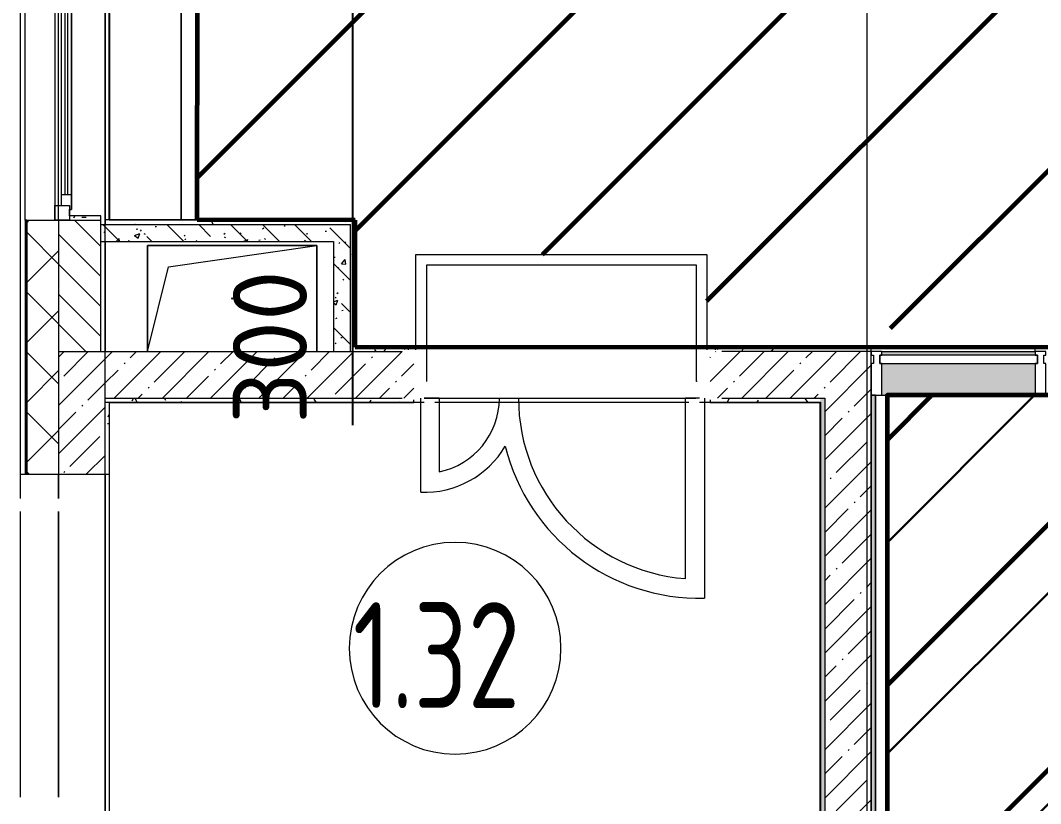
# Model space of a CAD drawing. Header units: millimetres. Extents: x -213911 to 415037, y -3642 to 107391.
# Drawn here: x -225 to 4595, y 5629 to 9327 of the extents above; entities that cross this region are included whole.
import ezdxf

# ---------------------------------------------------------------- set-up
doc = ezdxf.new("R2010")
doc.units = ezdxf.units.MM
for name, color, linetype, lineweight in [('2)CF1', 5, 'Continuous', 30), ('5.5) Перег WD5', 3, 'Continuous', 40), ('7.5) Окраска потолка с инж комм.', 140, 'Continuous', 60), ('7.5.1) Окраска опуска черная', 140, 'Continuous', 60), ('A-AREA-IDEN', 7, 'Continuous', 9), ('A-FLOR', 7, 'Continuous', 9), ('A-GENM', 7, 'Continuous', 9), ('A-GLAZ', 7, 'Continuous', 9), ('A-GLAZ-1', 7, 'Continuous', 5), ('A-GLAZ-CURT', 7, 'Continuous', 9), ('A-GLAZ-CURT-1', 7, 'Continuous', 5), ('A-GLAZ-CURT-2', 7, 'Continuous', 20), ('A-GLAZ-CWMG', 7, 'Continuous', 9), ('A-GLAZ-CWMG-1', 7, 'Continuous', 20), ('A-WALL', 7, 'Continuous', 5), ('I-WALL', 7, 'Continuous', 5), ('Оси', 7, 'Continuous', 9)]:
    doc.layers.add(name, color=color, linetype=linetype, lineweight=lineweight)
doc.layers.add('A-WALL-1', color=9, linetype='Continuous', lineweight=5, true_color=0x808080)
doc.layers.add('A-WALL-FNSH-1', color=9, linetype='Continuous', lineweight=5, true_color=0x808080)
doc.styles.add('ISOCPEUR_1', font='isocpeur.ttf', dxfattribs={"height": 350})
doc.styles.add('СПДС', font='ГОСТ тип А.ttf', dxfattribs={"width": 0.9})
doc.dimstyles.new('ISO-2_0_0_9К_Средний_округл2', dxfattribs={"dimscale": 304.8, "dimtxt": 199.196235, "dimasz": 0.492126, "dimexe": 0.393701, "dimexo": 0, "dimgap": 0, "dimtad": 1, "dimdec": 0, "dimrnd": 10, "dimzin": 0, "dimdsep": 46, "dimtxsty": 'ISOCPEUR_1', "dimblk1": 'OBLIQUE', "dimblk2": 'OBLIQUE', "dimsah": 1, "dimcen": 0.09, "dimdle": 0.393701, "dimazin": 0, "dimtfac": 1, "dimtdec": 4, "dimtix": 1, "dimtmove": 0, "dimatfit": 3, "dimfxl": 1, "dimtvp": 1, "dimtolj": 1, "dimtzin": 0, "dimarcsym": 2})
pattern_1 = [(45, (64.7, -136.06), (-114.0493, 114.0493), []), (45, (178.75, -136.06), (-114.0493, 114.0493), [201.612, -40.322, 6.706, -33.617])]
pattern_2 = [(135, (64.7, -136.06), (-150.8683, -150.8683), [213.36, -35.56, 7.112, -35.56]), (135, (64.7, 14.71), (-150.8683, -150.8683), []), (50, (64.7, -136.06), (255.0577, -22.3145), [26.67, -293.37]), (355, (64.7, -136.06), (-49.3404, 267.479), [21.336, -234.696]), (100.451, (85.96, -137.92), (205.7195, 245.1636), [22.666, -249.326]), (46.184, (64.7, -64.94), (379.511, -58.86), [40.005, -440.055]), (96.636, (96.33, -69.85), (332.363, 346.399), [33.999, -373.989]), (351.184, (64.7, -64.94), (332.367, 346.395), [32.004, -352.044]), (21, (100.26, -82.72), (212.26, -143.171), [26.67, -293.37]), (326, (100.26, -82.72), (86.522, 257.863), [21.336, -234.696]), (71.451, (117.95, -94.65), (298.784, 114.69), [22.666, -249.326]), (37.5, (64.7, -136.06), (4.3238, 118.3775), [6.706, -225.146, 6.706, -231.546, -235.585]), (37.5, (64.7, -136.06), (4.3238, 118.3775), [-470.103, 6.706, -228.879]), (7.5, (64.7, -136.06), (93.5476, 140.2533), [6.706, -129.134, 6.706, -219.812, -89.789]), (7.5, (64.7, -136.06), (93.5476, 140.2533), [-362.356, 6.706, -83.083]), (327.5, (-14.6, -136.06), (189.8273, -8.0202), [6.706, -82.194, 6.706, -270.662, -368.046]), (327.5, (-14.6, -136.06), (189.8273, -8.0202), [-366.268, 6.706, -361.34]), (317.5, (-50.16, -136.06), (207.381, 35.5976), [6.706, -108.864, 6.706, -177.495, -261.366]), (317.5, (-50.16, -136.06), (207.381, 35.5976), [-299.771, 6.706, -254.66])]
pattern_3 = [(0, (64.7, -136.06), (243.84, 60.96), [20.117, -162.763, 20.117, -162.763, -975.36]), (0, (64.7, -136.06), (243.84, 60.96), [-365.76, 20.117, -345.643, 20.117, -162.763, -426.72]), (0, (64.7, -136.06), (243.84, 60.96), [-914.4, 20.117, -101.803, 20.117, -284.683]), (120, (156.14, -105.58), (-174.7129, 180.69163), [20.117, -162.763, 20.117, -162.763, -975.36]), (120, (156.14, -105.58), (-174.7129, 180.69163), [-365.76, 20.117, -345.643, 20.117, -162.763, -426.72]), (120, (156.14, -105.58), (-174.7129, 180.69163), [-914.4, 20.117, -101.803, 20.117, -284.683]), (240, (186.62, 16.34), (-69.1271, -241.65163), [20.117, -162.763, 20.117, -162.763, -975.36]), (240, (186.62, 16.34), (-69.1271, -241.65163), [-365.76, 20.117, -345.643, 20.117, -162.763, -426.72]), (240, (186.62, 16.34), (-69.1271, -241.65163), [-914.4, 20.117, -101.803, 20.117, -284.683])]

# ---------------------------------------------------------------- blocks, each defined once
blk = doc.blocks.new('120_Окно_СКБ_2Ст - 120_Окно_СКБ_2Ст 2300х2500 _мал створка справа_-22272277-Объем проектирования 1 этажа')
at = {"layer": 'A-GLAZ'}
for p, q in [((-1150, -127), (-1150, -57)), ((-1150, -57), (-1080, -57)), ((-1080, -57), (-1080, -127)), ((250, -87), (-1080, -87)), ((-1080, -87), (-1080, -127)), ((-1030, -137), (-1030, -87)), ((200, -137), (200, -87)), ((250, -127), (250, -57)), ((250, -57), (320, -57)), ((250, -127), (250, -87)), ((320, -57), (320, -127)), ((1080, -87), (320, -87)), ((320, -87), (320, -127)), ((370, -137), (370, -87)), ((1030, -137), (1030, -87)), ((1080, -127), (1080, -57)), ((1080, -57), (1150, -57)), ((1080, -127), (1080, -87)), ((1150, -57), (1150, -127)), ((-1080, -127), (-1150, -127)), ((-1080, -127), (-1100, -127)), ((-1100, -127), (-1100, -137)), ((-1100, -137), (270, -137)), ((270, -137), (-1100, -137)), ((320, -127), (250, -127)), ((270, -127), (250, -127)), ((270, -137), (270, -127)), ((320, -127), (300, -127)), ((300, -127), (300, -137)), ((300, -137), (1100, -137)), ((1100, -137), (300, -137)), ((1150, -127), (1080, -127)), ((1100, -127), (1080, -127)), ((1100, -137), (1100, -127))]:
    blk.add_line(p, q, dxfattribs=at)
at = {"layer": 'A-GLAZ-1'}
for p, q in [((1150, -57), (-1150, -57)), ((-1130, -127), (-1100, -127)), ((-1030, -107), (200, -107)), ((200, -117), (-1030, -117)), ((270, -127), (300, -127)), ((370, -107), (1030, -107)), ((1030, -117), (370, -117)), ((1100, -127), (1130, -127))]:
    blk.add_line(p, q, dxfattribs=at)
blk = doc.blocks.new('Прямоугольный импост - Импост структурный с накладкой - 190мм-31924846-Объем проектирования 1 этажа')
at = {"layer": 'A-GLAZ-CWMG-1'}
for p, q in [((-50, 0), (-50, 17)), ((-50, 17), (0, 17)), ((-40, 0), (-50, 0)), ((-40, -40), (-40, 0)), ((0, 0), (-10, 0)), ((-10, 0), (-10, -40)), ((0, 17), (0, 0)), ((-50, -190), (-50, -40)), ((-50, -40), (-40, -40)), ((-10, -40), (0, -40)), ((0, -40), (0, -190)), ((0, -190), (-50, -190))]:
    blk.add_line(p, q, dxfattribs=at)
blk = doc.blocks.new('Системная панель - Стекло - 40мм-31924990-Объем проектирования 1 этажа')
at = {"layer": 'A-GLAZ-CURT-1'}
h = blk.add_hatch(dxfattribs=at)
h.set_pattern_fill('FP_188', color=256, style=0, pattern_type=2)
h.set_pattern_definition([(225, (4342.5, 7683), (565.685, -565.685), [400, -1200]), (225, (4742.5, 7883), (565.685, -565.685), [1200, -400]), (225, (3942.5, 8083), (565.685, -565.685), [400, -1200])])
h.paths.add_polyline_path([(372.5, 40), (-372.5, 40), (-372.5, 0), (372.5, 0), (372.5, 3)])
at = {"layer": 'A-GLAZ-CURT-2'}
for p, q in [((372.5, 40), (-372.5, 40)), ((-372.5, 40), (-372.5, 0)), ((-372.5, 0), (372.5, 0)), ((372.5, 0), (372.5, 40))]:
    blk.add_line(p, q, dxfattribs=at)
blk = doc.blocks.new('Прямоугольный импост - Импост структурный с накладкой - 190мм-23800918-Объем проектирования 1 этажа')
at = {"layer": 'A-GLAZ-CWMG'}
for points in [[(4505, 7883), (4505, 7900), (3780, 7900), (3780, 7883), (4060, 7883)], [(3803.3, 7693), (4505, 7693), (4505, 7843), (3780, 7843), (3780, 7693)]]:
    blk.add_hatch(color=256, dxfattribs=at).paths.add_polyline_path(points)
for p, q in [((3780, 7900), (4505, 7900)), ((3780, 7693), (4505, 7693))]:
    blk.add_line(p, q, dxfattribs=at)
blk = doc.blocks.new('Прямоугольный импост - Импост структурный с накладкой - 190мм-31924841-Объем проектирования 1 этажа')
at = {"layer": 'A-GLAZ-CWMG-1'}
for p, q in [((-25, 0), (-25, 17)), ((-25, 17), (25, 17)), ((-15, 0), (-25, 0)), ((-15, -40), (-15, 0)), ((25, 0), (15, 0)), ((15, 0), (15, -40)), ((25, 17), (25, 0)), ((-25, -190), (-25, -40)), ((-25, -40), (-15, -40)), ((15, -40), (25, -40)), ((25, -40), (25, -190)), ((25, -190), (-25, -190))]:
    blk.add_line(p, q, dxfattribs=at)
blk = doc.blocks.new('GM_Отверстие прямоугольное _в плите_ - Отверстие-21979368-Объем проектирования 1 этажа')
at = {"layer": 'A-GENM'}
for p, q in [((-400, -250), (-400, 250)), ((-400, 250), (400, 250)), ((400, 250), (-400, 250)), ((-400, 250), (-400, -250)), ((-300, 150), (400, 250)), ((400, 250), (400, -250)), ((400, -250), (400, 250)), ((-400, -250), (-300, 150))]:
    blk.add_line(p, q, dxfattribs=at)
for start, end in [(360, 180), (180, 360)]:
    blk.add_arc((0, 0), 2.5, start, end, dxfattribs=at)
blk = doc.blocks.new('Зашивка приборов отопления14 - Зашивка приборов отопления-33280456-Объем проектирования 1 этажа')
at = {"layer": 'A-WALL'}
for p, q in [((37471.9, 23439), (35392.9, 23439)), ((35391.9, 23079), (37471.9, 23079)), ((37471.9, 23079), (35391.9, 23079)), ((35391.9, 23004), (37471.9, 23004))]:
    blk.add_line(p, q, dxfattribs=at)
blk = doc.blocks.new('Марка_Помещения - Номер-25198446-Объем проектирования 1 этажа')
at = {"layer": 'A-AREA-IDEN'}
for start, end in [(360, 180), (180, 360)]:
    blk.add_arc((0, 0), 2.5, start, end, dxfattribs=at)
blk = doc.blocks.new('_Oblique')
at = {"color": 0, "linetype": 'ByBlock', "lineweight": -2}
blk.add_line((-0.5, -0.5), (0.5, 0.5), dxfattribs=at)
blk = doc.blocks.new('*D2014')
at = {"layer": '5.5) Перег WD5', "color": 0, "lineweight": -2, "transparency": 16777216}
for p, q in [((1033.8, 10763.9), (1464.4, 10763.9)), ((1344.4, 10763.9), (1344.4, 10343.9)), ((609.7, 10463.9), (1464.4, 10463.9)), ((1344.4, 10463.9), (1344.4, 7415.9))]:
    blk.add_line(p, q, dxfattribs=at)
at = {"layer": 'Defpoints', "color": 0, "transparency": 16777216}
for p in [(1033.8, 10763.9), (1344.4, 10763.9), (609.7, 10463.9)]:
    blk.add_point(p, dxfattribs=at)
at = {"layer": '5.5) Перег WD5', "color": 0, "lineweight": -2, "transparency": 16777216, "xscale": 304.8, "yscale": 304.8, "zscale": 304.8}
for p, rotation in [((1344.4, 10763.9), 90), ((1344.4, 10463.9), 270)]:
    blk.add_blockref('_Oblique', p, dxfattribs=dict(at, rotation=rotation))
at = {"layer": '5.5) Перег WD5', "color": 0, "lineweight": 25, "transparency": 16777216, "insert": (778.6, 7421.7), "char_height": 350, "width": 455.087, "attachment_point": 1, "rotation": 90, "line_spacing_factor": 1.149209, "style": 'ISOCPEUR_1'}
blk.add_mtext('\\A1;300', dxfattribs=at)

msp = doc.modelspace()

# ---------------------------------------------------------------- hatches: boundary and pattern name
at = {"layer": '2)CF1'}
h = msp.add_hatch(dxfattribs=at)
h.set_pattern_fill('ANSI31', color=256, scale=222)
h.paths.add_polyline_path([(13743.7, 15063.9), (6845.7, 15063.9), (6845.7, 14839.9), (7159.7, 14839.9), (7163.2, 14839.9), (7163.2, 14434.9), (6845.7, 14434.9), (6845.7, 12413.9), (6845.1, 11463.9), (6845.7, 11463.9), (6845.7, 10763.9), (13743.7, 10763.9)])
h.paths.add_polyline_path([(3595.7, 11242.9), (1895.7, 11242.9), (1895.7, 10742.9), (610.7, 10742.9), (610.7, 10463.9), (610.7, 8384.9), (1355.7, 8384.9), (1355.7, 7873.3), (1643.2, 7873.3), (1643.2, 8222.2), (3018.5, 8222.2), (3018.5, 7873.3), (20089.8, 7873.3), (20089.8, 8855.2), (20089.8, 10732.4), (13743.7, 10732.4), (13743.7, 10742.9), (13743.7, 10763.9), (6845.7, 10763.9), (6845.7, 10742.9), (3595.7, 10742.9)])
h = msp.add_hatch(dxfattribs=at)
h.set_pattern_fill('ANSI31', color=256, scale=222)
h.paths.add_polyline_path([(14279.7, 7553.9), (12844.7, 7553.9), (12845.7, 6912.9), (11523.7, 6912.9), (11541.5, 7027.5), (11523.7, 7542.9), (8825.7, 7542.9), (8825.7, 6983.9), (7724.7, 7003.9), (7703.7, 7556.9), (3870.3, 7556.9), (3870.3, 383.9), (6873.7, 383.9), (6873.7, 384.9), (8344.4, 384.9), (8344.4, 383.9), (9403.4, 383.9), (9403.4, 384.9), (9995.7, 384.9), (12203.7, 383.9), (12203.7, 385.4), (12843.3, 363.3), (12843.3, 383.9), (14938.4, 383.9), (14937.2, 371.4), (15695.7, 384.9), (15695.7, 308.9), (16553.5, 308.9), (17343.8, 365.3), (17343.8, 383.9), (20540.8, 383.9), (20553.7, 4232.9), (14279.7, 4253.9)])
at = {"layer": '7.5) Окраска потолка с инж комм.'}
h = msp.add_hatch(dxfattribs=at)
h.set_pattern_fill('ANSI31', color=256, scale=222)
h.paths.add_polyline_path([(13743.7, 15063.9), (6845.7, 15063.9), (6845.7, 14839.9), (7159.7, 14839.9), (7163.2, 14839.9), (7163.2, 14434.9), (6845.7, 14434.9), (6845.7, 12413.9), (6845.1, 11463.9), (6845.7, 11463.9), (6845.7, 10763.9), (13743.7, 10763.9)])
h.paths.add_polyline_path([(3595.7, 11242.9), (1895.7, 11242.9), (1895.7, 10742.9), (610.7, 10742.9), (610.7, 10463.9), (610.7, 8384.9), (1355.7, 8384.9), (1355.7, 7873.3), (1643.2, 7873.3), (1643.2, 8222.2), (3018.5, 8222.2), (3018.5, 7873.3), (20089.8, 7873.3), (20089.8, 8855.2), (20089.8, 10732.4), (13743.7, 10732.4), (13743.7, 10742.9), (13743.7, 10763.9), (6845.7, 10763.9), (6845.7, 10742.9), (3595.7, 10742.9)])
h = msp.add_hatch(dxfattribs=at)
h.set_pattern_fill('ANSI31', color=256, scale=258)
h.paths.add_polyline_path([(7723.9, 7556.9), (3869.6, 7556.9), (3869.6, 13.9), (6872.9, 13.9), (6872.9, 384.9), (8323.7, 384.9), (8344.7, -36.1), (9403.9, -31.1), (9402.7, 384.9), (9994.9, 384.9), (9994.9, 23.9), (12202.9, 24.9), (12202.9, 385.4), (12823.9, 363.9), (12823.9, -36.1), (14903.9, 24.2), (14936.4, 371.4), (15694.9, 384.9), (15694.9, 24.2), (16552.7, 24.2), (16552.7, 308.9), (17323.9, 363.9), (17344.9, 3.9), (20552.9, 4.9), (20552.9, 4232.9), (14393.9, 4253.9), (14372.9, 7553.9), (12843.9, 7563.9), (12843.9, 6933.9), (11543.9, 6933.9), (11522.9, 7542.9), (8824.9, 7542.9), (8824.9, 6983.9), (7723.9, 7003.9)])
at = {"layer": 'A-WALL'}
h = msp.add_hatch(dxfattribs=at)
h.set_pattern_fill('FP_24', color=256, style=0, pattern_type=2)
h.set_pattern_definition([(45, (64.7, -136.06), (-141.4214, 141.4214), []), (135, (64.7, -136.06), (-141.4214, -141.4214), [])])
h.paths.add_polyline_path([(-195.3, -236.1), (-45.3, -236.1), (-45.3, 3533.9), (-195.3, 3533.9), (-195.3, -230.2)])
h.paths.add_polyline_path([(-45.3, 5083.9), (-45.3, 5483.9), (-195.3, 5483.9), (-195.3, 5083.9), (-73.3, 5083.9)])
h.paths.add_polyline_path([(-45.3, 7183.9), (-45.3, 8383.9), (-195.3, 8383.9), (-195.3, 7183.9)])
h.paths.add_polyline_path([(-195.3, 10683.9), (-45.3, 10683.9), (-45.3, 12083.9), (-195.3, 12083.9), (-195.3, 10721.5)])
h.paths.add_polyline_path([(-89.6, 12983.9), (-45.3, 12983.9), (-45.9, 15213.9), (-195.3, 15213.9), (-195.3, 12983.9)])
h = msp.add_hatch(dxfattribs=at)
h.set_pattern_fill('FP_2', color=256, style=0, pattern_type=2)
h.set_pattern_definition([(135, (64.7, -136.06), (-70.7107, -70.7107), [])])
h.paths.add_polyline_path([(-45.3, 7763.9), (154.7, 7763.9), (154.7, 8383.9), (-45.3, 8383.9), (-45.3, 8336.5)])
h.paths.add_polyline_path([(-0.2, 10683.9), (154.7, 10683.9), (154.7, 10763.9), (-45.3, 10763.9), (-45.3, 10683.9)])
h.paths.add_polyline_path([(154.7, 11263.9), (154.7, 12083.9), (-45.3, 12083.9), (-45.3, 11263.9), (120.4, 11263.9)])
h.paths.add_polyline_path([(154.7, 12983.9), (154.7, 14563.9), (-45.3, 14563.9), (-45.3, 12983.9), (66.8, 12983.9)])
at = {"layer": 'I-WALL'}
h = msp.add_hatch(dxfattribs=at)
h.set_pattern_fill('FP_191', color=256, style=0, pattern_type=2)
h.set_pattern_definition(pattern_3)
h.paths.add_polyline_path([(6.7, 8383.9), (154.7, 8383.9), (154.7, 8403.9), (6.7, 8403.9)])
h = msp.add_hatch(dxfattribs=at)
h.set_pattern_fill('FP_41', color=256, style=0, pattern_type=2)
h.set_pattern_definition(pattern_2)
h.paths.add_polyline_path([(194.7, 8283.9), (1254.7, 8283.9), (1254.7, 8363.9), (154.7, 8363.9), (154.7, 8283.9), (174.7, 8283.9)])
h = msp.add_hatch(dxfattribs=at)
h.set_pattern_fill('FP_191', color=256, style=0, pattern_type=2)
h.set_pattern_definition(pattern_3)
h.paths.add_polyline_path([(1334.7, 8363.9), (1334.7, 8383.9), (194.7, 8383.9), (194.7, 8363.9), (1254.7, 8363.9)])
h = msp.add_hatch(dxfattribs=at)
h.set_pattern_fill('FP_41', color=256, style=0, pattern_type=2)
h.set_pattern_definition(pattern_2)
h.paths.add_polyline_path([(1334.7, 7763.9), (1334.7, 8363.9), (1254.7, 8363.9), (1254.7, 7763.9)])
h = msp.add_hatch(dxfattribs=at)
h.set_pattern_fill('FP_191', color=256, style=0, pattern_type=2)
h.set_pattern_definition(pattern_3)
h.paths.add_polyline_path([(1334.7, 7783.9), (1354.7, 7784.9), (1354.7, 8383.9), (1334.7, 8383.9), (1334.7, 7784.9)])
h = msp.add_hatch(dxfattribs=at)
h.set_pattern_fill('FP_1', color=256, style=0, pattern_type=2)
h.set_pattern_definition(pattern_1)
h.paths.add_polyline_path([(-45.3, -236.1), (174.7, -236.1), (174.7, 3533.9), (-45.3, 3533.9), (-45.3, -143.3)])
h.paths.add_polyline_path([(-45.3, 5083.9), (174.7, 5083.9), (174.7, 5483.9), (-45.3, 5483.9), (-45.3, 5156.6)])
h.paths.add_polyline_path([(-45.3, 7183.9), (174.7, 7183.9), (174.7, 7763.9), (-45.3, 7763.9), (-45.3, 7276.5)])
h = msp.add_hatch(dxfattribs=at)
h.set_pattern_fill('FP_1', color=256, style=0, pattern_type=2)
h.set_pattern_definition(pattern_1)
h.paths.add_polyline_path([(3574.7, 7543.9), (3574.7, 7763.9), (3032.9, 7763.9), (3032.9, 7543.9), (3554.7, 7543.9)])
h.paths.add_polyline_path([(773.4, 7543.9), (1632.9, 7543.9), (1632.9, 7763.9), (174.7, 7763.9), (174.7, 7543.9), (194.7, 7543.9)])
h = msp.add_hatch(dxfattribs=at)
h.set_pattern_fill('FP_191', color=256, style=0, pattern_type=2)
h.set_pattern_definition(pattern_3)
h.paths.add_polyline_path([(3673, 7763.9), (3794.7, 7763.9), (3794.7, 7783.9), (3057.9, 7783.9), (3057.9, 7771.9), (3087.9, 7771.9), (3087.9, 7763.9), (3604.2, 7763.9)])
h.paths.add_polyline_path([(1496.9, 7763.9), (1577.9, 7763.9), (1577.9, 7771.9), (1607.9, 7771.9), (1607.9, 7783.9), (1334.7, 7783.9), (1334.7, 7763.9), (1354.7, 7763.9)])
h = msp.add_hatch(dxfattribs=at)
h.set_pattern_fill('FP_1', color=256, style=0, pattern_type=2)
h.set_pattern_definition(pattern_1)
h.paths.add_polyline_path([(3794.7, -16.1), (3794.7, 7763.9), (3574.7, 7763.9), (3574.7, -16.1), (3728.4, -16.1)])
h = msp.add_hatch(dxfattribs=at)
h.set_pattern_fill('FP_191', color=256, style=0, pattern_type=2)
h.set_pattern_definition(pattern_3)
h.paths.add_polyline_path([(174.7, 7523.9), (1632.9, 7523.9), (1632.9, 7535.9), (1577.9, 7535.9), (1577.9, 7543.9), (174.7, 7543.9)])
h.paths.add_polyline_path([(3352.3, 7523.9), (3554.7, 7523.9), (3554.7, 7543.9), (3087.9, 7543.9), (3087.9, 7535.9), (3032.9, 7535.9), (3032.9, 7523.9), (3087.9, 7523.9)])
h = msp.add_hatch(dxfattribs=at)
h.set_pattern_fill('FP_191', color=256, style=0, pattern_type=2)
h.set_pattern_definition(pattern_3)
h.paths.add_polyline_path([(174.7, 5403.9), (194.7, 5404.9), (194.7, 5483.9), (174.7, 5483.9), (174.7, 5404.2)])
h.paths.add_polyline_path([(194.7, 7183.9), (194.7, 7522.9), (174.7, 7523.9), (174.7, 7183.9)])
h = msp.add_hatch(dxfattribs=at)
h.set_pattern_fill('FP_191', color=256, style=0, pattern_type=2)
h.set_pattern_definition(pattern_3)
h.paths.add_polyline_path([(3574.7, 3.9), (3572.4, 7541.5), (3554.7, 7522.9), (3555.4, 386.7), (3558.5, 323.9), (3554.7, 323.9), (3554.7, 4.9)])
h.paths.add_polyline_path([(3554.7, 373.9), (3556, 373.9), (3554.7, 386.7)])
h.paths.add_polyline_path([(3554.7, 7523.9), (3574.7, 7543.9), (3554.7, 7543.9), (3554.7, 7541.5)])
h = msp.add_hatch(dxfattribs=at)
h.set_pattern_fill('FP_191', color=256, style=0, pattern_type=2)
h.set_pattern_definition(pattern_3)
h.paths.add_polyline_path([(3794.7, 13.9), (3814.7, 14.2), (3813.2, 7556.9), (3794.7, 7556.9), (3794.7, 78.8)])

# ---------------------------------------------------------------- linework, layer by layer
at = {"layer": '7.5) Окраска потолка с инж комм.'}
for p, q in [((609.7, 8384.9), (612.9, 10742.9)), ((1355.7, 8383.9), (609.7, 8384.9)), ((1355.7, 7784.9), (1355.7, 8383.9)), ((20225, 7774.2), (1355.7, 7784.9))]:
    msp.add_line(p, q, dxfattribs=at)
msp.add_lwpolyline([(14372.9, 7553.9), (12843.9, 7563.9), (12843.9, 6933.9), (11543.9, 6933.9), (11522.9, 7542.9), (8824.9, 7542.9), (8824.9, 6983.9), (7723.9, 7003.9), (7723.9, 7556.9), (3869.6, 7556.9), (3869.6, 13.9), (6872.9, 13.9), (6872.9, 384.9), (8323.7, 384.9), (8344.7, -36.1), (9403.9, -31.1), (9402.7, 384.9), (9994.9, 384.9), (9994.9, 23.9), (12202.9, 24.9), (12202.9, 385.4), (12823.9, 363.9), (12823.9, -36.1), (14903.9, 24.2)], dxfattribs=at)
at = {"layer": '7.5.1) Окраска опуска черная'}
for p, q in [((609.7, 8384.9), (612.9, 10742.9)), ((1355.7, 8383.9), (609.7, 8384.9)), ((1355.7, 7784.9), (1355.7, 8383.9)), ((20225, 7774.2), (1355.7, 7784.9))]:
    msp.add_line(p, q, dxfattribs=at)
msp.add_lwpolyline([(14372.9, 7553.9), (12843.9, 7563.9), (12843.9, 6933.9), (11543.9, 6933.9), (11522.9, 7542.9), (8824.9, 7542.9), (8824.9, 6983.9), (7723.9, 7003.9), (7723.9, 7556.9), (3869.6, 7556.9), (3869.6, 13.9), (6872.9, 13.9), (6872.9, 384.9), (8323.7, 384.9), (8344.7, -36.1), (9403.9, -31.1), (9402.7, 384.9), (9994.9, 384.9), (9994.9, 23.9), (12202.9, 24.9), (12202.9, 385.4), (12823.9, 363.9), (12823.9, -36.1), (14903.9, 24.2)], dxfattribs=at)
at = {"layer": 'A-FLOR'}
for p, q in [((609.7, 8383.9), (609.7, 10743.9)), ((174.7, 10463.9), (174.7, 8384.9)), ((534.7, 8383.9), (534.7, 10463.9)), ((1354.7, 8383.9), (609.7, 8383.9)), ((1354.7, 7784.9), (1354.7, 8383.9)), ((1643.2, 8222.2), (3018.5, 8222.2)), ((1643.2, 7771.9), (1643.2, 8222.2)), ((3018.5, 8222.2), (3018.5, 7771.9)), ((2968.5, 8172.2), (1693.2, 8172.2)), ((1693.2, 8172.2), (1693.2, 7622.2)), ((2968.5, 7622.2), (2968.5, 8172.2)), ((1607.9, 7783.9), (1354.7, 7783.9)), ((1607.9, 7771.9), (1607.9, 7783.9)), ((15804.7, 7783.9), (3057.9, 7783.9)), ((3057.9, 7783.9), (3057.9, 7771.9)), ((4569.7, 7763.9), (4569.7, 7783.9)), ((2972.9, 7622.2), (2968.5, 7622.2)), ((194.7, 7523.9), (1682.9, 7523.9)), ((194.7, 7522.9), (194.7, 5404.9)), ((1666, 7099.3), (1666, 7543.9)), ((1682.9, 7544.6), (1753, 7544.6)), ((1682.9, 7543.9), (2965.3, 7543.9)), ((1732.9, 7523.9), (2932.9, 7523.9)), ((1753, 7544.6), (1753, 7195.9)), ((2037.9, 7543.9), (2127.9, 7543.9)), ((2916.3, 6691.5), (2916.3, 7544.6)), ((2916.3, 7544.6), (2982.9, 7544.6)), ((2982.9, 7523.9), (3004.1, 7523.9)), ((3006.3, 7543.9), (3006.3, 6599.2)), ((3006.3, 7523.9), (3554.7, 7523.9)), ((3814.7, 5392.2), (3814.7, 7556.9)), ((3870.3, 7556.9), (4569.7, 7556.9))]:
    msp.add_line(p, q, dxfattribs=at)
for centre, radius, start, end in [((1682.9, 7543.9), 355, 281.3845, 360), ((1682.9, 7543.9), 355, 281.3845, 360), ((2982.9, 7543.9), 855, 180, 265.5304), ((2982.9, 7543.9), 855, 180, 265.5304), ((1682.9, 7543.9), 445, 267.8191, 329.3146), ((1682.9, 7543.9), 445, 267.8191, 329.3146), ((2982.9, 7543.9), 945, 193.9049, 271.4171), ((2982.9, 7543.9), 945, 193.9049, 271.4171)]:
    msp.add_arc(centre, radius, start, end, dxfattribs=at)
at = {"layer": 'A-WALL'}
for p, q in [((-225.3, 7068.9), (-225.3, 15243.9)), ((-203.3, 8383.9), (-203.3, 10683.9)), ((-198.3, 8383.9), (-198.3, 7183.9)), ((-195.3, 8383.9), (-195.3, 7183.9)), ((-45.3, 8383.9), (-45.3, 7183.9)), ((194.7, 8384.9), (194.7, 8383.9)), ((1354.7, 8383.9), (1354.7, 8383.9)), ((-45.3, 7763.9), (154.7, 7763.9)), ((1354.7, 7783.9), (1354.7, 7784.9)), ((174.7, 7543.9), (1577.9, 7543.9)), ((174.7, 7523.9), (194.7, 7523.9)), ((3087.9, 7543.9), (3574.7, 7543.9)), ((-225.3, 7183.9), (-203.3, 7183.9)), ((-45.3, 7183.9), (-45.3, 7068.9)), ((-225.3, 5658.9), (-225.3, 7008.9)), ((-45.3, 7008.9), (-45.3, 5658.9))]:
    msp.add_line(p, q, dxfattribs=at)
at = {"layer": 'A-WALL-1'}
for p, q in [((154.7, 8403.9), (6.7, 8403.9)), ((6.7, 8403.9), (6.7, 8383.9)), ((154.7, 7763.9), (154.7, 8403.9)), ((-195.3, 8383.9), (154.7, 8383.9)), ((154.7, 8363.9), (1334.7, 8363.9)), ((194.7, 8384.9), (174.7, 8384.9)), ((174.7, 8384.9), (174.7, 8363.9)), ((1354.7, 8383.9), (194.7, 8383.9)), ((1334.7, 7763.9), (1334.7, 8363.9)), ((154.7, 8283.9), (1254.7, 8283.9)), ((1254.7, 8283.9), (1254.7, 7763.9)), ((154.7, 7763.9), (1577.9, 7763.9)), ((3794.7, 7763.9), (3087.9, 7763.9)), ((3794.7, -236.1), (3794.7, 7783.9)), ((174.7, 7183.9), (174.7, 7543.9)), ((1632.9, 7523.9), (1632.9, 7535.9)), ((3032.9, 7535.9), (3032.9, 7523.9)), ((3554.7, 7523.9), (3554.7, 4.9)), ((3574.7, 7543.9), (3574.7, -16.1)), ((3814.7, 7556.9), (3794.7, 7556.9)), ((3794.7, 7556.9), (3794.7, 13.9)), ((-195.3, 7183.9), (194.7, 7183.9))]:
    msp.add_line(p, q, dxfattribs=at)
at = {"layer": 'A-WALL-FNSH-1'}
for p, q in [((154.7, 8404.9), (6.7, 8404.9)), ((6.7, 8404.9), (6.7, 8403.9)), ((154.7, 8403.9), (154.7, 8404.9)), ((-195.3, 8383.9), (-203.3, 8383.9)), ((-203.3, 8383.9), (-203.3, 7183.9)), ((1355.7, 8384.9), (195.7, 8384.9)), ((1355.7, 7784.9), (1355.7, 8384.9)), ((1632.9, 7784.9), (1355.7, 7784.9)), ((1607.9, 7783.9), (1632.9, 7783.9)), ((1632.9, 7783.9), (1632.9, 7784.9)), ((3794.7, 7784.9), (3032.9, 7784.9)), ((3032.9, 7784.9), (3032.9, 7783.9)), ((3032.9, 7783.9), (3057.9, 7783.9)), ((3794.7, 7783.9), (3794.7, 7784.9)), ((195.7, 7183.9), (195.7, 7522.9)), ((195.7, 7522.9), (1632.9, 7522.9)), ((1632.9, 7522.9), (1632.9, 7523.9)), ((3032.9, 7523.9), (3032.9, 7522.9)), ((3032.9, 7522.9), (3553.7, 7522.9)), ((3815.7, 7553.9), (3814.7, 7553.9)), ((3815.7, 4.9), (3815.7, 7553.9)), ((-203.3, 7183.9), (-195.3, 7183.9)), ((194.7, 7183.9), (195.7, 7183.9))]:
    msp.add_line(p, q, dxfattribs=at)
at = {"layer": 'I-WALL'}
for p, q in [((-45.3, 8383.9), (-45.3, 10683.9)), ((174.7, 10462.9), (174.7, 8384.9)), ((194.7, 8384.9), (194.7, 10463.9)), ((195.7, 10463.9), (195.7, 8384.9)), ((610.7, 10463.9), (610.7, 8384.9)), ((195.7, 8384.9), (194.7, 8384.9)), ((174.7, 8283.9), (174.7, 7763.9)), ((194.7, 7523.9), (194.7, 7522.9)), ((195.7, 7522.9), (194.7, 7522.9)), ((3553.7, 5151.4), (3553.7, 7523.9)), ((3553.7, 7523.4), (3554.7, 7523.4)), ((3554.7, 7522.9), (3553.7, 7522.9)), ((-45.3, 7068.9), (-45.3, 7183.9)), ((174.7, 7183.9), (174.7, 5483.9)), ((-45.3, 5658.9), (-45.3, 7008.9)), ((3553.7, 5889.3), (3554.7, 5889.3))]:
    msp.add_line(p, q, dxfattribs=at)
at = {"layer": 'Оси'}
for points in [[(3774.7, -2042.3), (3774.7, 2957.7), (3774.7, 22262), (3774.7, 27262)], [(174.7, -2042.3), (174.7, 2957.7), (174.7, 10243.9), (174.7, 15243.9)]]:
    msp.add_lwpolyline(points, dxfattribs=at)

# ---------------------------------------------------------------- block references
at = {"layer": 'A-AREA-IDEN', "xscale": 199.9999999999999, "yscale": 199.9999999999999, "zscale": 199.9999999999999}
msp.add_blockref('Марка_Помещения - Номер-25198446-Объем проектирования 1 этажа', (1828.6, 6362.6), dxfattribs=at)
at = {"layer": 'A-GENM'}
msp.add_blockref('GM_Отверстие прямоугольное _в плите_ - Отверстие-21979368-Объем проектирования 1 этажа', (774.7, 8013.9), dxfattribs=at)
at = {"layer": 'A-GLAZ', "color": 3, "rotation": 89.99999999999991}
msp.add_blockref('120_Окно_СКБ_2Ст - 120_Окно_СКБ_2Ст 2300х2500 _мал створка справа_-22272277-Объем проектирования 1 этажа', (-120.3, 9533.9), dxfattribs=at)
at = {"layer": 'A-GLAZ-CURT', "rotation": 180}
msp.add_blockref('Системная панель - Стекло - 40мм-31924990-Объем проектирования 1 этажа', (4207.2, 7746.9), dxfattribs=at)
at = {"layer": 'A-GLAZ-CWMG', "extrusion": (0, 0, -1)}
for name, p in [('Прямоугольный импост - Импост структурный с накладкой - 190мм-31924846-Объем проектирования 1 этажа', (-3794.7, 7746.9)), ('Прямоугольный импост - Импост структурный с накладкой - 190мм-31924841-Объем проектирования 1 этажа', (-4594.7, 7746.9))]:
    msp.add_blockref(name, p, dxfattribs=at)
at = {"layer": 'A-GLAZ-CWMG'}
msp.add_blockref('Прямоугольный импост - Импост структурный с накладкой - 190мм-23800918-Объем проектирования 1 этажа', (64.7, -136.1), dxfattribs=at)
at = {"layer": 'A-WALL', "rotation": 90.0000000000001}
msp.add_blockref('Зашивка приборов отопления14 - Зашивка приборов отопления-33280456-Объем проектирования 1 этажа', (23613.7, -27008), dxfattribs=at)

# ---------------------------------------------------------------- texts
at = {"layer": 'A-AREA-IDEN', "insert": (1344.9, 6579.7), "char_height": 500, "width": 1212.151, "attachment_point": 1, "style": 'СПДС'}
msp.add_mtext('1.32', dxfattribs=at)

# ---------------------------------------------------------------- dimensions: what is measured, and where the dimension line sits
at = {"layer": '5.5) Перег WD5', "color": 18, "lineweight": 25, "true_color": 0x000000}
dim = msp.add_linear_dim(base=(1344.4, 10763.9), p1=(609.7, 10463.9), p2=(1033.8, 10763.9), angle=90, dimstyle='ISO-2_0_0_9К_Средний_округл2', override={"dimasz": 1, "dimpost": '<>', "dimtxsty": 'ISOCPEUR_1', "dimfxl": 519.465109}, dxfattribs=at)
dim.commit()
dim.dimension.update_dxf_attribs({"geometry": '*D2014', "text_midpoint": (1011.9, 7415.9), "dimtype": 160, "text_rotation": 90})

doc.saveas('drawing.dxf')
